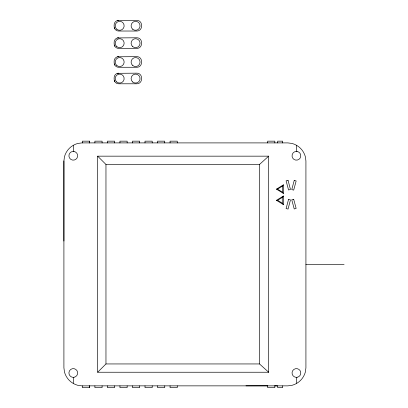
<?xml version="1.0" encoding="UTF-8"?>
<svg xmlns="http://www.w3.org/2000/svg" width="408" height="408" viewBox="0 0 408 408"><rect width="100%" height="100%" fill="white"/><g stroke="black" fill="none" stroke-linecap="round" stroke-linejoin="round"><path stroke-width="0.61" d="M63.903 241.046L63.908 160.971L64.464 156.743A18.794 18.794 0 0 1 77.749 143.458L81.977 142.902L287.854 142.902L292.077 143.458A18.794 18.794 0 0 1 305.368 156.743L305.923 160.971L305.923 367.792L305.368 372.014A18.794 18.794 0 0 1 292.077 385.305L287.854 385.861L81.977 385.861L77.749 385.305A18.794 18.794 0 0 1 64.464 372.014L63.908 367.792L63.908 160.971M276.461 189.144L277.527 189.144L282.361 186.155L283.433 184.839L283.433 193.448L276.461 189.144L283.433 184.839M276.461 200.308L277.634 200.308L282.26 197.452L283.433 196.003L283.433 204.607L276.461 200.308L283.433 196.003M97.67 372.239L105.963 363.946L105.963 164.455L97.67 156.162L268.694 156.162L268.694 372.239L97.67 372.239L97.67 156.162M105.963 164.455L259.503 164.455L268.694 156.162M117.484 20.553L136.976 20.4A4.483 4.483 0 0 1 141.306 23.72A10.812 10.812 0 0 1 141.306 27.703A4.483 4.483 0 0 1 136.976 31.023L118.641 31.023A4.483 4.483 0 0 1 114.311 27.703A10.812 10.812 0 0 1 114.311 23.72A4.483 4.483 0 0 1 118.641 20.4M117.484 37.924L136.976 37.771A4.483 4.483 0 0 1 141.306 41.096A10.812 10.812 0 0 1 141.306 45.074A4.483 4.483 0 0 1 136.976 48.394L118.641 48.394A4.483 4.483 0 0 1 114.311 45.074A10.812 10.812 0 0 1 114.311 41.096A4.483 4.483 0 0 1 118.641 37.771M117.484 56.799L136.976 56.646A4.483 4.483 0 0 1 141.306 59.966A10.812 10.812 0 0 1 141.306 63.944A4.483 4.483 0 0 1 136.976 67.269L118.641 67.269A4.483 4.483 0 0 1 114.311 63.944A10.812 10.812 0 0 1 114.311 59.966A4.483 4.483 0 0 1 118.641 56.646M117.484 73.318L136.976 73.165A4.483 4.483 0 0 1 141.306 76.485A10.812 10.812 0 0 1 141.306 80.468A4.483 4.483 0 0 1 136.976 83.788L118.641 83.788A4.483 4.483 0 0 1 114.311 80.468A10.812 10.812 0 0 1 114.311 76.485A4.483 4.483 0 0 1 118.641 73.165M245.973 385.84L267.638 385.81M305.923 264.379L344.097 264.379M105.963 363.946L259.503 363.946L268.694 372.239M274.839 385.81L277.654 385.861L277.654 387.6L282.698 387.6L282.698 385.861M277.527 189.144L282.361 192.132L283.433 193.448M277.634 200.308L282.26 203.159L283.433 204.607M114.311 27.703L114.76 28.784M114.311 45.074L114.76 46.155M114.311 63.944L114.76 65.025M114.311 80.468L114.76 81.549M296.494 145.574L296.494 151.445M296.494 377.313L296.494 383.183M282.698 142.902L282.698 141.163L277.654 141.163L277.654 142.902M282.361 186.155L282.361 192.132M282.26 197.452L282.26 203.159M274.839 142.902L274.839 141.163L267.638 141.163L267.638 142.902M274.839 385.861L274.839 387.6L267.638 387.6L267.638 385.861M259.503 164.455L259.503 363.946M177.271 142.902L177.261 141.163L170.065 141.163L170.065 142.902M177.271 385.861L177.271 387.6L170.065 387.6L170.065 385.861M164.74 142.902L164.71 141.163L157.539 141.163L157.539 142.902M164.74 385.861L164.74 387.6L157.539 387.6L157.539 385.861M152.209 142.902L152.209 141.163L145.008 141.163L145.008 142.902M152.209 385.861L152.209 387.6L145.008 387.6L145.008 385.861M139.684 142.902L139.684 141.163L132.478 141.163L132.478 142.902M139.684 385.861L139.684 387.6L132.478 387.6L132.478 385.861M127.153 142.902L127.153 141.163L119.947 141.163L119.947 142.902M127.153 385.861L127.153 387.6L119.947 387.6L119.947 385.861M114.623 142.902L114.623 141.163L107.416 141.163L107.416 142.902M114.623 385.861L114.623 387.6L107.416 387.6L107.416 385.861M102.092 142.902L102.092 141.163L94.886 141.163L94.886 142.902M102.092 385.861L102.092 387.6L94.886 387.6L94.886 385.861M89.561 142.902L89.561 141.163L82.36 141.163L82.36 142.902M89.561 385.861L89.561 387.6L82.36 387.6L82.36 385.861M89.531 141.163L89.531 142.902M89.531 385.861L89.531 387.6M73.358 145.574L73.358 151.445M73.358 377.313L73.358 383.183M288.558 199.39L286.105 208.549L288.033 209.064L290.486 199.91L288.558 199.39M294.219 180.438L291.766 189.598L293.694 190.113L296.147 180.953L294.219 180.438M288.033 180.305L286.105 180.821L288.558 189.98L290.486 189.465L288.033 180.305M293.694 199.277L291.766 199.798L294.219 208.952L296.147 208.437L293.694 199.277M73.93 377.303L72.787 377.324A4.371 4.371 0 0 1 69.564 370.694A4.371 4.371 0 0 1 76.933 370.571A4.371 4.371 0 0 1 73.93 377.303M297.06 377.303L295.922 377.324A4.371 4.371 0 0 1 292.694 370.694A4.371 4.371 0 0 1 300.069 370.571A4.371 4.371 0 0 1 297.06 377.303M297.06 151.455L295.922 151.434A4.371 4.371 0 0 0 292.694 158.064A4.371 4.371 0 0 0 300.069 158.187A4.371 4.371 0 0 0 297.06 151.455M73.93 151.455L72.787 151.434A4.371 4.371 0 0 0 69.564 158.064A4.371 4.371 0 0 0 76.933 158.187A4.371 4.371 0 0 0 73.93 151.455M116.749 81.983A4.483 4.483 0 0 0 124.073 79.397A4.483 4.483 0 0 0 118.167 74.353A4.483 4.483 0 0 0 116.749 81.983M132.666 81.983A4.483 4.483 0 0 0 139.985 79.397A4.483 4.483 0 0 0 134.084 74.353A4.483 4.483 0 0 0 132.666 81.983M116.749 65.464A4.483 4.483 0 0 0 124.073 62.878A4.483 4.483 0 0 0 118.167 57.829A4.483 4.483 0 0 0 116.749 65.464M132.666 65.464A4.483 4.483 0 0 0 139.985 62.878A4.483 4.483 0 0 0 134.084 57.829A4.483 4.483 0 0 0 132.666 65.464M116.749 46.594A4.483 4.483 0 0 0 124.073 44.003A4.483 4.483 0 0 0 118.167 38.959A4.483 4.483 0 0 0 116.749 46.594M132.666 46.594A4.483 4.483 0 0 0 139.985 44.003A4.483 4.483 0 0 0 134.084 38.959A4.483 4.483 0 0 0 132.666 46.594M116.749 29.223A4.483 4.483 0 0 0 124.073 26.632A4.483 4.483 0 0 0 118.167 21.588A4.483 4.483 0 0 0 116.749 29.223M132.666 29.223A4.483 4.483 0 0 0 139.985 26.632A4.483 4.483 0 0 0 134.084 21.588A4.483 4.483 0 0 0 132.666 29.223"/></g></svg>
